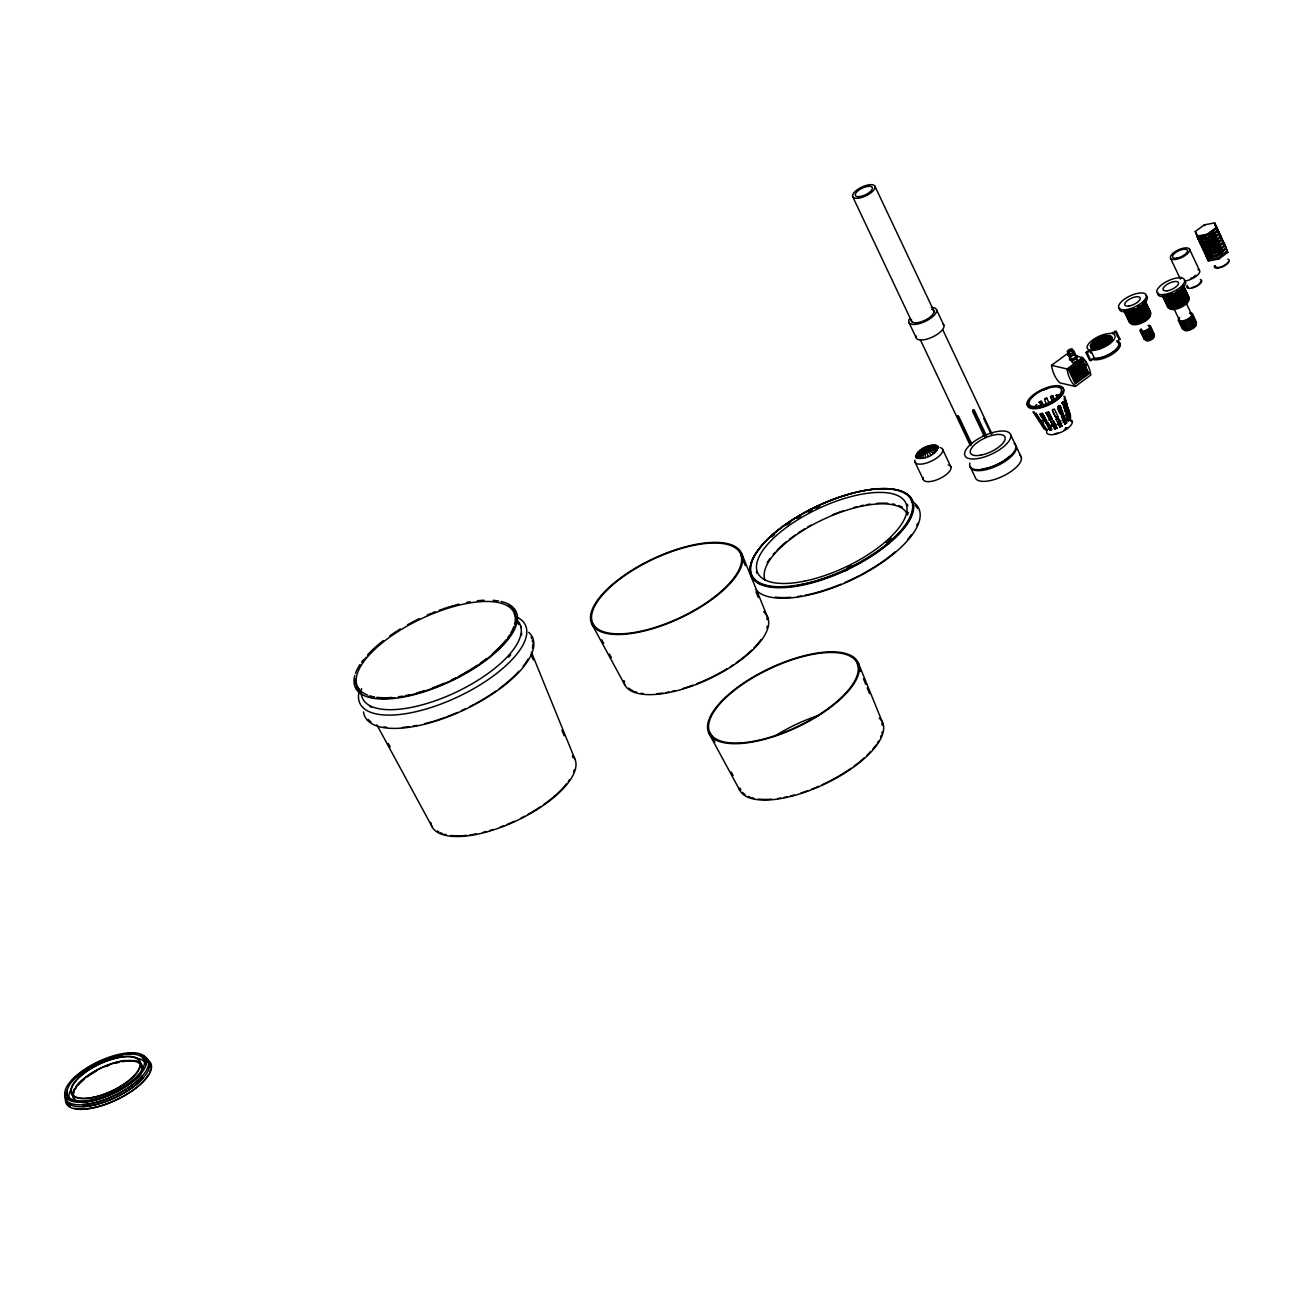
<?xml version="1.0" encoding="UTF-8"?>
<svg xmlns="http://www.w3.org/2000/svg" width="1294" height="1294" viewBox="0 0 1294 1294"><rect width="100%" height="100%" fill="white"/><g stroke="black" fill="none" stroke-linecap="round" stroke-linejoin="round"><path stroke-width="1.5" d="M915.748 456.782C917.867 448.614 929.577 443.567 937.438 445.799L938.182 446.851C936.063 455.019 924.337 460.066 916.476 457.833L915.748 456.782A33.385 30.635 -16.2 0 1 938.182 446.851M1064.978 398.617L1067.356 407.82L1064.978 398.617L1063.911 398.956M1067.081 409.13L1066.919 410.198L1068.148 408.791L1067.081 409.13L1068.601 414.015M1068.148 408.791L1070.526 418.011L1067.987 409.858M1052.087 419.434L1048.399 411.702L1052.232 418.884L1049.935 420.194L1046.102 413.012L1046.781 412.317M1052.572 401.949L1050.615 396.368L1052.734 401.383M1053.995 399.668L1052.734 395.754L1051.165 396.158M1049.935 420.194L1046.248 412.446M1054.739 429.187L1057.036 427.877L1054.739 429.187L1050.89 421.99L1051.569 421.31M1056.891 428.427L1053.203 420.679L1056.276 426.438M1110.85 338.041A11.711 4.61 -25.3 0 0 1094.223 344.139L1091.602 347.795A11.711 4.61 -25.3 0 0 1091.505 348.814M1068.812 419.677L1067.793 420.954L1069.766 419.579L1067.097 411.686L1066.143 411.783L1068.812 419.677L1069.766 419.579M1110.349 339.821A11.711 4.61 -25.3 0 0 1095.145 346.08L1093.009 348.587L1092.087 346.646M1035.782 406.17L1036.866 404.893L1035.944 404.99M1040.053 414.193L1041.896 413.983L1046.15 421.084L1044.307 421.294L1040.053 414.193L1042.446 413.352L1045.002 417.606M1042.446 413.352L1040.764 415.778L1042.802 414.387L1046.571 420.518M1058.249 394.783L1055.855 395.624L1056.389 394.977L1057.635 398.374M1044.307 421.294L1046.7 420.453M1063.652 401.916L1061.63 403.307L1063.652 401.916L1066.337 409.81L1065.253 411.088L1062.552 403.21M1045.374 423.073L1047.218 422.863L1051.472 429.964L1049.628 430.174L1045.908 422.426L1050.162 429.527L1052.022 429.333M1060.271 405.556L1062.827 414.662M1046.345 423.348L1047.283 422.232M1047.218 422.863L1047.768 422.232L1051.165 427.91M1064.331 411.201L1066.337 409.81M1067.097 411.686L1066.013 412.964L1068.698 420.857M1094.821 349.299L1096.067 348.021A11.711 4.61 -25.3 0 1 1109.573 341.842M986.643 436.224L974.382 410.295L972.667 411.557L984.928 437.501M1038.92 402.434L1041.395 401.35L1044.015 406.106M1062.956 413.304L1060.708 414.436L1062.956 413.304L1059.964 405.685L1057.716 406.817L1060.11 412.915M1051.116 424.901L1052.847 423.639L1055.855 424.335M1061.727 416.167L1063.7 415.212L1066.693 422.831L1064.444 423.963M1063.7 415.212L1061.452 416.344L1063.846 422.442M1051.585 425.872L1050.146 427.085A12.875 5.079 -25.3 0 0 1048.577 428.929M1055.014 428.201A4.675 1.844 -25.3 0 1 1055.629 425.985L1056.114 426.939A4.675 1.844 -25.3 0 0 1055.516 427.635M1056.082 426.955L1053.09 426.227M1064.719 423.785L1066.693 422.831M1063.894 430.287L1067.372 427.893M1204.164 234.796L1203.63 235.233A7.02 2.766 -25.3 0 0 1202.045 237.433M1209.68 246.475L1209.146 246.895A7.02 2.766 -25.3 0 0 1207.868 248.416M1210.133 247.445L1209.599 247.882A7.02 2.766 -25.3 0 0 1208.321 249.386M1211.524 250.357L1210.99 250.793A7.02 2.766 -25.3 0 0 1210.246 251.554M1195.284 231.497L1204.31 224.849L1214.71 222.892L1227.812 252.395L1218.77 259.043L1208.37 261L1195.284 231.497L1197.953 238.856L1201.625 236.155M1198.6 239.002L1202.757 236.365A7.02 2.766 -25.3 0 0 1209.858 234.085L1212.51 234.149L1211.605 232.208L1207.512 235.217L1197.678 237.061L1198.6 239.002L1208.434 237.158L1212.51 234.149M1210.327 235.055L1212.979 235.12L1213.901 237.061L1209.809 240.069L1199.975 241.929L1199.069 239.972L1201.511 238.177M1196.659 236.187L1207.059 234.246L1216.085 227.582L1214.71 222.892M1215.26 224.121L1216.538 228.569L1212.462 231.577L1213.384 233.518L1217.46 230.51L1216.166 226.062M1197.953 238.856L1196.659 234.408L1199.328 241.768L1202.999 239.067M1199.975 241.929L1204.132 239.277A7.02 2.766 -25.3 0 0 1211.249 237.012L1213.901 237.061M1200.444 242.9L1210.278 241.056L1214.354 238.047L1215.276 239.988L1211.184 242.997L1201.366 244.841L1200.444 242.9L1202.886 241.088M1199.069 239.972L1208.887 238.128L1212.979 235.12M1216.635 227.048L1217.929 231.48L1213.837 234.489L1214.759 236.43L1218.851 233.421L1217.557 228.989M1198.503 238.306L1200.719 244.695L1203.161 242.884M1201.366 244.841L1205.523 242.204A7.02 2.766 -25.3 0 0 1212.624 239.924L1215.276 239.988M1201.819 245.811L1211.653 243.968L1215.729 240.959L1216.651 242.9L1212.575 245.909L1202.741 247.752L1201.819 245.811L1205.49 243.11M1218.01 229.96L1219.304 234.392L1215.212 237.4L1216.134 239.358L1220.226 236.349L1218.932 231.901M1199.878 241.218L1202.094 247.607L1205.765 244.906M1202.741 247.752L1206.898 245.116A7.02 2.766 -25.3 0 0 1213.998 242.851L1216.651 242.9M1214.468 243.822L1217.12 243.87L1218.042 245.828L1213.95 248.836L1204.116 250.68L1203.194 248.723L1206.865 246.038M1209.874 244.356L1212.591 242.35M1219.385 232.871L1220.679 237.32L1216.603 240.328L1217.508 242.269L1221.601 239.261L1220.307 234.829M1207.14 247.833L1203.469 250.518L1201.269 244.145M1204.116 250.68L1208.273 248.044A7.02 2.766 -25.3 0 0 1215.389 245.763L1218.042 245.828M1216.457 246.313L1218.495 246.798L1219.417 248.739L1215.325 251.748L1205.507 253.592L1204.585 251.651L1207.027 249.855M1076.705 356.206L1082.528 357.565A32.479 26.737 -76.9 0 1 1090.81 375.082L1075.33 386.469L1059.802 382.846A32.479 26.737 -76.9 0 1 1051.521 365.345L1067 353.941L1068.068 355.074M1203.194 248.723L1213.028 246.879L1217.12 243.87M1220.776 235.799L1222.07 240.231L1217.977 243.24L1218.899 245.181L1222.976 242.172L1221.682 237.74M1207.302 251.651L1204.86 253.446L1202.175 246.086M1205.507 253.592L1209.664 250.955A7.02 2.766 -25.3 0 0 1216.764 248.674L1219.417 248.739M1217.848 249.241L1219.87 249.71L1220.792 251.651L1216.7 254.659L1206.881 256.519L1205.959 254.562L1209.631 251.861M1204.585 251.651L1214.403 249.807L1218.495 246.798M1222.151 238.711L1223.445 243.159L1219.352 246.167L1220.274 248.108L1224.367 245.1L1224.82 246.07L1220.727 249.079L1221.649 251.02L1225.741 248.011L1226.194 248.982L1222.118 251.99L1223.04 253.947L1227.116 250.939L1225.822 246.491M1207.448 255.468L1209.89 253.656M1206.881 256.519L1211.038 253.867A7.02 2.766 -25.3 0 0 1218.139 251.602L1220.792 251.651M1219.223 252.152L1221.261 252.637L1222.167 254.578L1218.091 257.587L1208.256 259.431L1207.334 257.49L1211.006 254.789M1205.959 254.562L1215.794 252.718L1219.87 249.71M1208.839 258.379L1211.281 256.584M1208.256 259.431L1212.413 256.794A7.02 2.766 -25.3 0 0 1219.514 254.514L1222.167 254.578M1207.334 257.49L1217.169 255.646L1221.261 252.637M1085.925 352.502L1087.219 352.809L1090.648 350.27L1094.336 358.05L1090.891 360.589L1089.597 360.282L1085.925 352.502L1089.354 349.962L1090.826 353.084M1117.385 341.082L1119.973 339.174L1116.285 331.393L1110.43 333.496A15.221 6.001 -25.3 0 0 1092.686 339.982A15.221 6.001 -25.3 0 0 1088.497 349.639L1089.354 349.962M1116.285 331.393L1112.856 333.933L1113.713 334.256A15.221 6.001 -25.3 0 1 1109.524 343.913A15.221 6.001 -25.3 0 1 1091.78 350.415L1090.648 350.27M1051.521 365.345L1067.049 368.968L1082.528 357.565M1082.609 360.136L1068.828 370.278L1068.375 369.308L1082.156 359.166L1082.609 360.136L1080.021 359.538M1083.531 362.077L1069.75 372.219L1069.297 371.249L1083.062 361.107L1083.531 362.077L1080.943 361.479M1071.141 371.313L1077.271 366.8M1083.984 363.048L1070.203 373.206L1070.672 374.176L1084.453 364.035L1081.396 362.449L1084.453 364.035M1085.828 366.946L1072.047 377.088L1072.516 378.058L1086.281 367.917L1083.24 366.348M1087.203 369.858L1073.422 379.999L1072.969 379.029L1086.75 368.887L1087.203 369.858L1084.615 369.259M1087.672 370.828L1073.891 380.986L1074.343 381.956L1088.125 371.815L1085.084 370.23L1088.125 371.815M1081.865 376.538L1086.459 373.141M1040.004 420.922L1042.155 420.599L1040.004 420.922L1035.41 413.821L1036.268 413.19M1064.8 409.486L1063.684 406.106L1064.541 405.475L1065.658 408.855M1043.304 422.378L1042.446 423.009C1039.147 421.553 1044.905 430.465 1047.04 430.109L1047.897 429.479M1065.835 405.782L1063.684 406.106M1045.746 429.818L1047.137 429.414M1068.601 414.226L1066.45 414.565M1064.509 422.507L1069.022 419.191L1069.491 420.162M1063.183 422.2L1067.712 418.884L1069.022 419.191M1207.48 237.643L1207.787 240.005M1212.996 249.305L1213.303 251.667M1039.147 402.24L1041.395 401.35M1057.716 406.817L1059.317 405.523L1062.309 413.142M1048.981 420.113L1051.229 419.224L1047.736 412.867M1049.628 420.259L1051.229 419.224M1052.362 425.225L1055.047 423.478M1065.188 428.185L1066.127 427.57L1066.596 428.54M1044.517 398.989C1050.987 397.436 1040.554 397.209 1047.153 404.294M1034.553 412.155L1032.984 411.913L1038.306 419.903L1038.807 418.609M1052.281 410.02L1054.351 408.969L1058.023 416.733L1055.661 417.412L1058.023 416.733M1045.309 428.395L1044.274 428.929L1038.969 420.938L1039.988 420.421M1040.538 421.181L1038.969 420.938M1066.854 407.869L1067.356 406.575L1070.461 415.681L1069.426 416.199M1059.835 427.182L1056.163 419.418L1058.249 418.366L1061.921 426.13L1059.56 426.794L1061.921 426.13M1058.524 418.755L1056.163 419.418M1044.776 427.635L1044.274 428.929M1050.469 396.918L1052.588 396.304M1048.253 412.252L1046.102 413.012M1052.232 418.884L1050.081 419.644M1053.041 421.246L1050.89 421.99M1067.518 406.753L1066.45 407.092L1064.412 400.59M1069.62 417.283L1070.688 416.943M1213.966 245.278L1217.897 244.534M1064.622 403.421L1063.005 403.987L1064.299 404.294M1066.774 419.725L1068.941 419.919L1068.472 418.949M1202.724 237.271L1203.226 237.336A7.02 2.766 -25.3 0 0 1205.393 237.093M1221.52 249.046L1221.018 248.982A7.02 2.766 -25.3 0 0 1219.999 249.03M1208.24 248.949L1208.742 249.014A7.02 2.766 -25.3 0 0 1210.909 248.772M1093.592 357.969L1095.452 358.195A15.221 6.001 -25.3 0 0 1113.196 351.693A15.221 6.001 -25.3 0 0 1117.385 342.037M1092.734 358.6L1094.74 358.842A16.385 6.454 -25.3 0 0 1113.843 351.839A16.385 6.454 -25.3 0 0 1118.356 341.438L1116.819 340.856M1211.346 233.049L1213.384 233.518M1212.721 235.961L1214.759 236.43M1214.095 238.872L1216.134 239.358M1218.899 245.181L1217.395 244.275A7.02 2.766 -25.3 0 0 1219.029 241.477M1220.274 248.108L1218.77 247.203A7.02 2.766 -25.3 0 0 1220.21 243.887M1221.649 251.02L1220.161 250.114A7.02 2.766 -25.3 0 0 1221.73 247.914M1118.679 338.866L1119.973 339.174M1083.693 367.318L1086.281 367.917M1052.637 425.257L1055.645 425.969M974.382 410.295L972.764 409.907L985.025 435.852M1218.398 240.587L1217.104 238.5M1202.077 237.125L1201.705 236.98A7.02 2.766 -25.3 0 1 1201.269 236.592M1035.41 413.821L1036.704 414.129L1041.298 421.229M1055.176 416.539L1053.057 411.993M1038.856 419.191L1043.676 426.599M1042.01 422.07L1047.04 430.109M1041.864 414.484L1045.617 420.615M1041.686 415.665L1045.406 421.812M1040.586 413.562L1044.84 420.663M1040.748 401.205L1043.368 405.96M1047.089 412.721L1050.582 419.062M1039.567 402.58L1041.314 405.766M710.115 733.083L714.903 741.931M731.191 771.984L733.116 775.51M709.063 733.601L739.861 790.408M593.073 623.87L595.952 629.191M601.726 639.851L603.651 643.393M609.425 654.052L611.35 657.611M592.021 624.371L624.856 684.979M357.791 687.179L361.592 694.199M388.281 743.435L390.19 746.962M376.861 724.834L432.164 826.866M1051.051 421.44L1054.885 428.621M1046.603 397.937L1049.24 403.227M1214.613 223.975L1215.519 225.916M1215.988 226.887L1216.91 228.828M1222.879 241.477L1223.801 243.418M1224.253 244.404L1225.175 246.345M1216.085 227.582L1216.538 228.569M1217.46 230.51L1217.929 231.48M1218.851 233.421L1219.304 234.392M1220.226 236.349L1220.679 237.32M1221.601 239.261L1222.07 240.231M1222.976 242.172L1223.445 243.159M1227.116 250.939L1227.812 252.395M1216.457 238.339L1216.894 240.231A7.02 2.766 -25.3 0 0 1215.859 240.28M1210.941 234.651L1211.863 236.592M1215.082 243.401L1216.004 245.342M1204.31 224.849L1204.779 225.819M1207.059 234.246L1207.512 235.217M1208.434 237.158L1208.887 238.128M1209.809 240.069L1210.278 241.056M1211.184 242.997L1211.653 243.968M1212.575 245.909L1213.028 246.879M1213.95 248.836L1214.403 249.807M1215.325 251.748L1215.794 252.718M1216.7 254.659L1217.169 255.646M1218.091 257.587L1218.77 259.043M1209.162 242.916L1208.855 240.555A7.02 2.766 -25.3 0 1 1212.559 238.856M1205.539 237.708L1204.083 236.204A7.02 2.766 -25.3 0 0 1202.805 237.708M1206.234 256.358L1203.566 248.998M1189.38 248.949L1199.489 270.349M1170.617 258.444L1179.885 278.064M1185.983 302.586L1191.612 314.491M1173.755 308.182L1179.384 320.103M1114.991 331.086L1117.935 337.313M1094.223 344.139L1095.145 346.08M1092.977 345.417L1093.899 347.358M1087.219 352.809L1090.891 360.589M1067.712 418.884L1068.181 419.854M1052.847 423.639L1053.3 424.61M1010.695 434.833A25.168 9.915 -25.3 0 1 978.668 458.416A25.168 9.915 -25.3 0 1 973.816 441.755A25.168 9.915 -25.3 0 1 1010.695 434.833L1015.758 445.54M1021.273 457.203L1016.211 446.511A25.168 9.915 -25.3 0 1 996.04 466.293A25.168 9.915 -25.3 0 1 970.274 466.843L975.32 477.551A25.168 9.915 -25.3 0 0 1004.079 475.594A25.168 9.915 -25.3 0 0 1019.769 455.067M936.565 309.832L943.924 325.392M875.051 186.514A12.293 4.836 -25.3 0 1 859.394 198.031A12.293 4.836 -25.3 0 1 857.032 189.894A12.293 4.836 -25.3 0 1 875.051 186.514L934.333 311.919M942.922 330.099L991.883 433.7M983.731 418.512L991.091 434.072M971.616 443.745L958.547 416.086L957.253 415.778L971.147 445.168M852.6 196.445L911.882 321.866M920.471 340.031L970.306 445.443A12.293 4.836 -25.3 0 1 971.131 442.435M908.792 322.141L916.136 337.702M942.695 449.552L950.961 467.069M914.907 461.861L923.188 479.362M1058.249 418.366L1061.646 425.742M1052.54 410.408L1055.936 417.784M1052.734 395.754L1054.141 399.102M1057.683 408.451L1059.786 413.482M858.472 663.369A82.573 32.528 -25.3 0 1 756.003 741.333A82.573 32.528 -25.3 0 1 735.833 688.586A82.573 32.528 -25.3 0 1 858.472 663.369L882.815 723.217M857.404 663.871A81.393 32.059 -25.3 0 1 756.392 740.718A81.393 32.059 -25.3 0 1 736.512 688.715A81.393 32.059 -25.3 0 1 857.404 663.871L860.429 671.311M863.454 678.752L865.735 684.348M867.255 688.068L869.519 693.649M741.85 553.945A82.8 32.625 -25.3 0 1 639.09 632.135A82.8 32.625 -25.3 0 1 618.856 579.227A82.8 32.625 -25.3 0 1 741.85 553.945L767.827 617.788M740.783 554.447A81.635 32.156 -25.3 0 1 639.479 631.504A81.635 32.156 -25.3 0 1 619.535 579.356A81.635 32.156 -25.3 0 1 740.783 554.447L745.344 565.656M756.003 591.843L758.284 597.456M531.397 652.192L575.134 759.675M514.414 613.566L518.926 624.678M530.993 654.311L533.241 659.859M561.887 730.237L564.152 735.801M1063.053 415.05L1066.046 422.669M1058.363 406.979L1061.355 414.598M1062.099 416.506L1065.091 424.125M1062.73 402.013L1065.431 409.907M1065.625 414.646L1067.243 419.385M1064.25 401.641L1065.771 406.542M1067.938 413.465L1069.459 418.35M1067.89 407.335L1070.461 415.681M1224.447 243.579L1226.194 248.982M1223.073 240.652L1224.82 246.07M1207.011 256.293L1208.37 261M1206.315 254.837L1207.609 259.285L1204.94 251.926M1200.8 243.159L1202.094 247.607M1199.425 240.247L1200.719 244.695M1198.05 237.336L1199.328 241.768M142.097 1055.839A45.064 17.76 -25.3 0 1 148.082 1062.503M142.389 1075.589A45.064 17.76 -25.3 0 1 82.234 1104.575M66.56 1099.851A45.064 17.76 -25.3 0 1 65.751 1098.315M65.315 1096.6A45.064 17.76 -25.3 0 1 65.298 1094.708M143.31 1077.53A45.064 17.76 -25.3 0 1 83.156 1106.516M66.657 1100.256A45.064 17.76 -25.3 0 1 66.237 1098.541M146.545 1059.851A45.064 17.76 -25.3 0 1 147.742 1061.193M68.873 1097.312A42.136 16.596 -25.3 0 1 70.992 1089.532M136.096 1058.152A42.136 16.596 -25.3 0 1 145.85 1063.83M133.331 1060.417A38.044 14.978 -25.3 0 1 142.194 1070.284M79.597 1101.97A38.044 14.978 -25.3 0 1 72.61 1094.174M72.917 1092.459A38.044 14.978 -25.3 0 1 74.551 1088.739M75.845 1086.75A38.044 14.978 -25.3 0 1 125.34 1060.482M74.211 1098.25A37.461 14.752 -25.3 0 1 103.957 1066.806A37.461 14.752 -25.3 0 1 141.984 1068.779M140.884 1074.101A44.109 17.372 -25.3 0 1 82.007 1102.472M71.008 1081.849A44.109 17.372 -25.3 0 1 84.854 1069.976M86.002 1069.216A44.109 17.372 -25.3 0 1 88.364 1067.728M92.036 1065.593A44.109 17.372 -25.3 0 1 95.837 1063.571M99.735 1061.695A44.109 17.372 -25.3 0 1 103.682 1059.98M109.003 1057.958A44.109 17.372 -25.3 0 1 111.64 1057.069M112.95 1056.664A44.109 17.372 -25.3 0 1 115.538 1055.904M126.569 1053.737A44.109 17.372 -25.3 0 1 135.838 1053.656M140.609 1054.772A44.109 17.372 -25.3 0 1 146.044 1059.608M140.189 1054.723A45.646 17.987 -25.3 0 1 117.123 1094.32A45.646 17.987 -25.3 0 1 65.072 1092.734M150.864 1065.852A46.163 18.181 -25.3 0 1 150.897 1067.793M150.525 1069.863A46.163 18.181 -25.3 0 1 149.732 1072.079M148.551 1074.392A46.163 18.181 -25.3 0 1 114.988 1100.353A46.163 18.181 -25.3 0 1 74.551 1108.311M70.232 1106.661A46.163 18.181 -25.3 0 1 66.059 1098.849M149.586 1062.52A46.163 18.181 -25.3 0 1 150.427 1064.105M144.782 1060.174A42.718 16.838 -25.3 0 1 145.203 1063.603M141.58 1071.933A42.718 16.838 -25.3 0 1 139.784 1074.214M137.665 1076.527A42.718 16.838 -25.3 0 1 132.538 1081.186M126.375 1085.731A42.718 16.838 -25.3 0 1 122.995 1087.882M115.748 1091.91A42.718 16.838 -25.3 0 1 108.146 1095.403M106.868 1095.921A42.718 16.838 -25.3 0 1 104.296 1096.908M85.986 1101.437A42.718 16.838 -25.3 0 1 77.025 1101.517M72.383 1100.434A42.718 16.838 -25.3 0 1 67.045 1090.421M76.669 1077.077A42.718 16.838 -25.3 0 1 122.509 1054.982M142.858 1057.441A42.718 16.838 -25.3 0 1 144.006 1058.718M73.402 1096.034A37.461 14.752 -25.3 0 1 74.324 1090.988M75.278 1089.111A37.461 14.752 -25.3 0 1 76.556 1087.154M78.125 1085.148A37.461 14.752 -25.3 0 1 84.482 1079.034M87.086 1077.029A37.461 14.752 -25.3 0 1 95.966 1071.351M105.865 1066.579A37.461 14.752 -25.3 0 1 109.246 1065.269M115.942 1063.134A37.461 14.752 -25.3 0 1 119.177 1062.325M122.315 1061.711A37.461 14.752 -25.3 0 1 135.32 1061.598M137.213 1062.164A37.461 14.752 -25.3 0 1 138.83 1062.924M147.273 1059.657A46.827 18.439 -25.3 0 1 117.172 1099.609A46.827 18.439 -25.3 0 1 65.46 1099.075M145.397 1058.298A45.646 17.987 -25.3 0 1 118.029 1096.277A45.646 17.987 -25.3 0 1 65.654 1098.638M879.257 718.17A79.015 31.121 -25.3 0 1 827.416 782.757A79.015 31.121 -25.3 0 1 738.761 787.561M881.748 723.702A77.834 30.668 -25.3 0 1 882.201 725.158M882.298 731.66A77.834 30.668 -25.3 0 1 881.893 733.439M881.311 735.267A77.834 30.668 -25.3 0 1 880.567 737.159M878.577 741.074A77.834 30.668 -25.3 0 1 877.332 743.079M875.925 745.118A77.834 30.668 -25.3 0 1 872.657 749.275M870.797 751.377A77.834 30.668 -25.3 0 1 866.656 755.631M864.376 757.75A77.834 30.668 -25.3 0 1 854.04 766.161M851.193 768.215A77.834 30.668 -25.3 0 1 821.997 784.827M818.52 786.38A77.834 30.668 -25.3 0 1 811.5 789.275M807.99 790.602A77.834 30.668 -25.3 0 1 800.986 793.012M794.095 795.05A77.834 30.668 -25.3 0 1 790.699 795.939M787.367 796.716A77.834 30.668 -25.3 0 1 784.067 797.411M780.848 798.01A77.834 30.668 -25.3 0 1 777.694 798.495M771.645 799.158A77.834 30.668 -25.3 0 1 758.3 799.029M753.82 798.236A77.834 30.668 -25.3 0 1 751.765 797.702M749.873 797.055A77.834 30.668 -25.3 0 1 748.126 796.311M745.069 794.548A77.834 30.668 -25.3 0 1 742.659 792.397M740.912 789.906A77.834 30.668 -25.3 0 1 740.281 788.531M774.912 736.076A78.077 30.765 -25.3 0 1 819.231 715.226M367.755 695.121A86.552 34.097 -25.3 0 1 419.693 619.486A86.552 34.097 -25.3 0 1 514.559 624.371M513.928 626.425A86.552 34.097 -25.3 0 1 510.871 632.863M509.496 635.095A86.552 34.097 -25.3 0 1 507.927 637.376M506.197 639.673A86.552 34.097 -25.3 0 1 492.416 653.777M486.657 658.452A86.552 34.097 -25.3 0 1 480.414 663.062M477.13 665.31A86.552 34.097 -25.3 0 1 474.882 666.782M473.75 667.526A86.552 34.097 -25.3 0 1 470.272 669.694M469.091 670.405A86.552 34.097 -25.3 0 1 464.287 673.203M463.074 673.883A86.552 34.097 -25.3 0 1 459.37 675.905M455.617 677.846A86.552 34.097 -25.3 0 1 451.8 679.722M444.085 683.264A86.552 34.097 -25.3 0 1 436.288 686.467M434.978 686.968A86.552 34.097 -25.3 0 1 432.374 687.955M424.594 690.624A86.552 34.097 -25.3 0 1 416.927 692.888M409.438 694.749A86.552 34.097 -25.3 0 1 405.782 695.525M402.208 696.172A86.552 34.097 -25.3 0 1 398.698 696.722M391.969 697.466A86.552 34.097 -25.3 0 1 377.136 697.32M374.564 696.932A86.552 34.097 -25.3 0 1 369.858 695.832M501.085 601.5A88.898 35.019 -25.3 0 1 456.151 678.606A88.898 35.019 -25.3 0 1 354.799 675.517M355.462 673.414A88.898 35.019 -25.3 0 1 360.007 664.501M361.608 662.172A88.898 35.019 -25.3 0 1 363.388 659.811M367.464 655.007A88.898 35.019 -25.3 0 1 383.461 640.514M389.866 635.791A88.898 35.019 -25.3 0 1 396.724 631.197M397.905 630.453A88.898 35.019 -25.3 0 1 400.299 628.965M407.691 624.662A88.898 35.019 -25.3 0 1 419.256 618.661M427.182 615.038A88.898 35.019 -25.3 0 1 431.193 613.34M432.519 612.79A88.898 35.019 -25.3 0 1 435.205 611.738M439.216 610.218A88.898 35.019 -25.3 0 1 441.885 609.264M443.211 608.795A88.898 35.019 -25.3 0 1 445.88 607.905M447.206 607.484A88.898 35.019 -25.3 0 1 449.843 606.66M451.153 606.255A88.898 35.019 -25.3 0 1 453.773 605.495M455.084 605.139A88.898 35.019 -25.3 0 1 458.949 604.136M466.519 602.438A88.898 35.019 -25.3 0 1 470.207 601.775M477.308 600.772A88.898 35.019 -25.3 0 1 484.005 600.238M493.16 600.335A88.898 35.019 -25.3 0 1 498.594 600.998M515.465 613.065A87.733 34.566 -25.3 0 1 515.982 614.699M516.096 622.026A87.733 34.566 -25.3 0 1 515.627 624.032M514.98 626.102A87.733 34.566 -25.3 0 1 514.139 628.237M513.103 630.421A87.733 34.566 -25.3 0 1 398.196 697.353M394.735 697.789A87.733 34.566 -25.3 0 1 376.344 697.951M373.74 697.579A87.733 34.566 -25.3 0 1 368.968 696.463M361.43 692.905A87.733 34.566 -25.3 0 1 357.629 689.136M356.723 687.68A87.733 34.566 -25.3 0 1 356.028 686.143M355.51 684.51A87.733 34.566 -25.3 0 1 355.138 679.124M364.342 659.665A87.733 34.566 -25.3 0 1 366.267 657.32M480.123 601.095A87.733 34.566 -25.3 0 1 483.374 600.885M508.445 605.252A87.733 34.566 -25.3 0 1 511.518 607.452M512.796 608.714A87.733 34.566 -25.3 0 1 514.769 611.528M518.765 622.074A87.021 34.275 -25.3 0 1 453.547 693.374A87.021 34.275 -25.3 0 1 361.366 694.199M361.317 690.559A87.021 34.275 -25.3 0 1 361.576 688.634M516.435 619.47A87.021 34.275 -25.3 0 1 517.681 620.716M516.597 616.931A91.518 36.054 -25.3 0 1 459.629 696.043A91.518 36.054 -25.3 0 1 358.826 692.969M528.68 632.313A92.699 36.507 -25.3 0 1 465.824 709.096A92.699 36.507 -25.3 0 1 363.517 711.894M532.319 640.433A91.518 36.054 -25.3 0 1 532.659 642.212M532.788 644.088A91.518 36.054 -25.3 0 1 532.432 648.068M528.049 659.131A91.518 36.054 -25.3 0 1 523.116 666.329M518.91 671.262A91.518 36.054 -25.3 0 1 499.209 688.651M495.861 691.061A91.518 36.054 -25.3 0 1 490.005 695.007M488.792 695.784A91.518 36.054 -25.3 0 1 486.35 697.32M485.121 698.081A91.518 36.054 -25.3 0 1 481.352 700.329M480.074 701.057A91.518 36.054 -25.3 0 1 474.914 703.936M473.604 704.632A91.518 36.054 -25.3 0 1 469.625 706.702M465.597 708.691A91.518 36.054 -25.3 0 1 461.537 710.6M457.429 712.428A91.518 36.054 -25.3 0 1 446.43 716.876M445.055 717.377A91.518 36.054 -25.3 0 1 442.305 718.364M440.93 718.849A91.518 36.054 -25.3 0 1 438.197 719.771M436.838 720.208A91.518 36.054 -25.3 0 1 434.121 721.049M432.762 721.47A91.518 36.054 -25.3 0 1 424.739 723.653M416.943 725.384A91.518 36.054 -25.3 0 1 413.158 726.08M409.454 726.662A91.518 36.054 -25.3 0 1 402.337 727.454M386.647 727.277A91.518 36.054 -25.3 0 1 383.93 726.888M371.087 722.02A91.518 36.054 -25.3 0 1 368.256 719.496M531.058 637.117A91.518 36.054 -25.3 0 1 531.785 638.718M520.835 626.247A86.941 34.259 -25.3 0 1 521.336 627.865M521.708 633.203A86.941 34.259 -25.3 0 1 521.45 635.128M510.677 654.813A86.941 34.259 -25.3 0 1 508.607 657.174M371.572 707.365A86.941 34.259 -25.3 0 1 369.777 706.427M572.724 755.745A79.015 31.121 -25.3 0 1 516.241 820.897A79.015 31.121 -25.3 0 1 430.789 822.466M574.212 769.881A77.834 30.668 -25.3 0 1 573.63 771.725M569.651 779.522A77.834 30.668 -25.3 0 1 568.244 781.576M566.691 783.646A77.834 30.668 -25.3 0 1 543.496 804.674M540.536 806.696A77.834 30.668 -25.3 0 1 527.903 814.411M524.571 816.223A77.834 30.668 -25.3 0 1 521.191 817.97M514.316 821.286A77.834 30.668 -25.3 0 1 507.329 824.327M503.819 825.734A77.834 30.668 -25.3 0 1 500.293 827.06M493.305 829.454A77.834 30.668 -25.3 0 1 489.844 830.522M486.398 831.508A77.834 30.668 -25.3 0 1 483.018 832.382M476.386 833.87A77.834 30.668 -25.3 0 1 470.013 834.937M466.94 835.326A77.834 30.668 -25.3 0 1 450.619 835.471M446.123 834.695A77.834 30.668 -25.3 0 1 444.085 834.145M442.176 833.514A77.834 30.668 -25.3 0 1 440.429 832.77M438.828 831.929A77.834 30.668 -25.3 0 1 437.388 830.991M572.433 756.165A78.077 30.765 -25.3 0 1 572.902 757.621M1057.813 432.989A12.875 5.079 -25.3 0 1 1054.836 433.749M1058.039 421.957A12.875 5.079 -25.3 0 1 1061.129 420.776M1070.461 420.582A12.875 5.079 -25.3 0 1 1071.222 421.682M1057.408 424.675A4.675 1.844 -25.3 0 1 1061.662 423.316M1058.945 425.095A4.675 1.844 -25.3 0 1 1060.077 424.658M1060.304 386.938A19.895 7.845 -25.3 0 1 1047.897 405.313A19.895 7.845 -25.3 0 1 1028.843 400.865M1031.269 398.018A19.895 7.845 -25.3 0 1 1033.453 396.077M1043.465 390.092A19.895 7.845 -25.3 0 1 1048.237 388.281M1071.448 420.016A14.04 5.532 -25.3 0 1 1061.031 432.261A14.04 5.532 -25.3 0 1 1046.684 430.983M1062.73 392.244A18.731 7.376 -25.3 0 1 1038.936 407.691M1029.7 406.866A18.731 7.376 -25.3 0 1 1028.584 405.281M1009.352 456.329A22.241 8.767 -25.3 0 1 982.081 468.962M1014.253 443.389A25.168 9.915 -25.3 0 1 995.587 465.322A25.168 9.915 -25.3 0 1 969.869 463.042M916.556 453.773A33.385 25.556 34 0 1 937.357 449.859M918.061 452.01A33.385 20.3 45.5 0 1 935.853 451.622M922.735 448.565A33.385 6.066 60.2 0 1 931.179 455.067M920.163 450.231A33.385 13.652 53.6 0 1 933.75 453.401M916.476 457.833A33.385 30.085 -52.4 0 1 937.438 445.799M928.332 456.523A33.385 1.925 66.1 0 1 925.598 447.126M917.931 458.464A33.385 27.481 -76.9 0 1 935.999 445.168M915.764 455.391A33.385 29.083 15.2 0 1 938.15 448.242M920.002 458.658A33.385 23.017 88.8 0 1 933.928 444.974M922.541 458.367A33.385 16.984 79.4 0 1 931.389 445.265M925.372 457.639A33.385 9.786 72.3 0 1 928.542 445.993M939.978 447.465A15.221 6.001 -25.3 0 1 932.295 460.68A15.221 6.001 -25.3 0 1 914.939 460.146M948.259 464.983A15.221 6.001 -25.3 0 1 940.56 478.182A15.221 6.001 -25.3 0 1 923.22 477.648M982.728 436.046A9.365 3.688 -25.3 0 1 984.896 435.496M931.308 307.519A15.221 6.001 -25.3 0 1 934.414 315.008A15.221 6.001 -25.3 0 1 916.103 324.276A15.221 6.001 -25.3 0 1 909.795 318.405M943.019 324.098A15.221 6.001 -25.3 0 1 931.729 337.362A15.221 6.001 -25.3 0 1 916.184 335.987M931.712 309.331A12.293 4.836 -25.3 0 1 925.501 319.99A12.293 4.836 -25.3 0 1 911.494 319.569M1072.128 350.609A3.51 1.391 -25.3 0 1 1073.713 352.081A3.51 1.391 -25.3 0 1 1069.103 354.41A3.51 1.391 -25.3 0 0 1070.025 356.368A3.51 1.391 -25.3 0 0 1074.635 354.022A3.51 1.391 -25.3 0 0 1073.049 352.55M1069.103 354.41A3.51 1.391 -25.3 0 1 1068.326 352.534M1073.454 352.793A2.928 1.148 -25.3 0 1 1073.907 354.378A2.928 1.148 -25.3 0 1 1070.122 356.044A2.928 1.148 -25.3 0 1 1069.669 354.475M1074.829 355.721A2.928 1.148 -25.3 0 1 1075.427 357.16A2.928 1.148 -25.3 0 1 1071.901 358.939A2.928 1.148 -25.3 0 1 1070.688 357.807M1071.917 350.917A2.928 1.148 -25.3 0 1 1072.758 352.647A2.928 1.148 -25.3 0 1 1068.375 353.909M1074.635 355.154A4.092 1.617 -25.3 0 1 1076.333 357.079A4.092 1.617 -25.3 0 1 1070.591 359.619A4.092 1.617 -25.3 0 1 1070.898 356.804M1075.945 356.028A4.092 1.617 -25.3 0 1 1076.592 358.244A4.092 1.617 -25.3 0 1 1071.303 360.589A4.092 1.617 -25.3 0 1 1070.656 358.373M1077.126 361.188A2.928 1.148 -25.3 0 1 1074.279 362.724A2.928 1.148 -25.3 0 1 1072.338 362.417M1076.058 356.837A2.928 1.148 -25.3 0 1 1075.314 358.632A2.928 1.148 -25.3 0 1 1071.966 359.942M1075.33 386.469A32.479 26.737 -76.9 0 1 1067.049 368.968M1078.42 361.592A2.944 1.165 -25.3 0 1 1076.64 363.533A2.944 1.165 -25.3 0 1 1073.535 364.31M1078.727 363.113A2.944 1.165 -25.3 0 1 1078.5 363.42A2.588 1.019 -25.3 0 1 1078.048 364.989A2.588 1.019 -25.3 0 1 1074.732 366.056M1078.193 363.743A2.944 1.165 -25.3 0 1 1075.783 365.086M1076.171 359.15A2.944 1.165 -25.3 0 1 1077.287 360.298A2.944 1.165 -25.3 0 1 1074.052 362.255A2.944 1.165 -25.3 0 1 1072.095 361.624M1078.792 363.064A2.944 1.165 -25.3 0 1 1078.452 364.876A2.944 1.165 -25.3 0 1 1074.813 366.299M1077.271 361.802A2.944 1.165 -25.3 0 1 1074.861 363.129M1075.929 357.144A2.588 1.019 -25.3 0 1 1075.977 357.565M1075.864 357.807A2.588 1.019 -25.3 0 1 1072.047 359.748M1083.385 359.522A6.001 4.933 -76.9 0 1 1086.329 365.749M1093.058 348.733A10.53 4.157 -25.3 0 1 1096.487 341.681A10.53 4.157 -25.3 0 1 1109.136 337.637A10.53 4.157 -25.3 0 1 1109.023 343.622M1100.434 348.393A10.53 4.157 -25.3 0 1 1098.59 348.895M1092.734 348.765A11.711 4.61 -25.3 0 1 1096.05 340.112A11.711 4.61 -25.3 0 1 1111.32 336.715A11.711 4.61 -25.3 0 1 1104.025 346.258M1101.938 347.213A11.711 4.61 -25.3 0 1 1095.856 348.862M1093.123 348.426A10.53 4.157 -25.3 0 1 1102.181 341.05A10.53 4.157 -25.3 0 1 1112.096 340.613M1095.29 348.232A10.53 4.157 -25.3 0 1 1111.368 341.6M1100.353 347.504A11.711 4.61 -25.3 0 1 1104.413 345.449M1097.328 349.024A10.53 4.157 -25.3 0 1 1107.761 343.751M1117.288 341.842A16.385 6.454 -25.3 0 1 1113.083 353.683A16.385 6.454 -25.3 0 1 1091.667 358.988M1194.265 326.557A5.273 2.07 -25.3 0 1 1191.305 328.741M1190.367 329.177A5.273 2.07 -25.3 0 1 1186.873 329.954M1185.741 329.695A5.273 2.07 -25.3 0 1 1185.401 329.404M1184.059 303.459A6.729 2.653 -25.3 0 1 1182.279 304.899M1191.321 314.07A6.729 2.653 -25.3 0 1 1188.717 318.518A6.729 2.653 -25.3 0 1 1180.937 321.009L1180.209 320.831A6.729 2.653 -25.3 0 1 1179.481 318.939M1190.059 313.585A6.729 2.653 -25.3 0 1 1190.787 313.763M1182.667 303.799A5.273 2.07 -25.3 0 1 1181.972 304.365M1183.298 288.109A11.711 4.61 -25.3 0 1 1177.378 298.267A11.711 4.61 -25.3 0 1 1164.034 297.846M1184.22 290.05A11.711 4.61 -25.3 0 1 1177.265 300.709A11.711 4.61 -25.3 0 1 1165.457 298.655M1184.77 291.15A10.53 4.157 -25.3 0 1 1177.799 299.335A10.53 4.157 -25.3 0 1 1166.007 300.645M1185.433 293.803A10.53 4.157 -25.3 0 1 1177.33 300.758A10.53 4.157 -25.3 0 1 1167.123 302.198M1166.46 301.615A10.53 4.157 -25.3 0 1 1166.169 300.855M1183.298 303.799A8.492 3.348 -25.3 0 1 1181.988 304.672M1179.044 306.177A8.492 3.348 -25.3 0 1 1177.508 306.727M1193.618 318.777A7.91 3.122 -25.3 0 1 1193.181 323.726A7.91 3.122 -25.3 0 1 1182.91 327.495L1182.053 327.301A7.91 3.122 -25.3 0 1 1181.665 324.26M1194.993 321.85A6.729 2.653 -25.3 0 1 1192.405 326.298A6.729 2.653 -25.3 0 1 1184.625 328.789L1183.897 328.627A6.729 2.653 -25.3 0 1 1183.169 326.719M1184.075 292.897A10.53 4.157 -25.3 0 1 1174.515 299.593A10.53 4.157 -25.3 0 1 1165.538 299.674M1185.902 294.773A10.53 4.157 -25.3 0 1 1178.721 301.276A10.53 4.157 -25.3 0 1 1168.563 303.54M1167.576 303.168A10.53 4.157 -25.3 0 1 1166.638 301.825M1184.673 291.021A11.711 4.61 -25.3 0 1 1178.769 301.178A11.711 4.61 -25.3 0 1 1165.425 300.774M1196.222 324.228A6.729 2.653 -25.3 0 1 1192.777 328.595A6.729 2.653 -25.3 0 1 1185.547 330.73L1184.819 330.568A6.729 2.653 -25.3 0 1 1183.913 329.291M1183.023 285.602A11.711 4.61 -25.3 0 1 1176.003 295.339A11.711 4.61 -25.3 0 1 1162.562 295.954M1182.684 289.969A10.53 4.157 -25.3 0 1 1173.14 296.682A10.53 4.157 -25.3 0 1 1164.163 296.763M1184.851 289.5A11.711 4.61 -25.3 0 1 1176.812 299.739A11.711 4.61 -25.3 0 1 1164.503 298.833M1166.622 296.892A10.53 4.157 -25.3 0 0 1177.281 293.479A10.53 4.157 -25.3 0 0 1182.765 287.058A11.711 4.61 -25.3 0 1 1175.89 297.782A11.711 4.61 -25.3 0 1 1164.082 295.728M1165.344 296.747A10.53 4.157 -25.3 0 1 1164.357 296.358M1183.282 285.278A11.711 4.61 -25.3 0 1 1175.55 294.369A11.711 4.61 -25.3 0 1 1162.433 295.825M1181.778 288.028A10.53 4.157 -25.3 0 1 1174.111 293.948A10.53 4.157 -25.3 0 1 1164.891 295.76M1183.056 286.168A11.711 4.61 -25.3 0 1 1174.046 293.9A11.711 4.61 -25.3 0 1 1162.691 295.501M1177.993 290.454A10.53 4.157 -25.3 0 1 1176.375 291.538M1172.704 293.382A10.53 4.157 -25.3 0 1 1170.811 294.078M1168.967 294.595A10.53 4.157 -25.3 0 1 1167.237 294.886M1183.476 286.572A11.711 4.61 -25.3 0 1 1175.421 296.811A11.711 4.61 -25.3 0 1 1163.112 295.905M1183.395 288.238A10.53 4.157 -25.3 0 1 1177.33 295.938A10.53 4.157 -25.3 0 1 1165.279 298.316M1184.059 290.891A10.53 4.157 -25.3 0 1 1176.877 297.394A10.53 4.157 -25.3 0 1 1166.719 299.658M1165.085 298.704A10.53 4.157 -25.3 0 1 1164.794 297.943M1183.201 288.627A10.53 4.157 -25.3 0 1 1183.848 289.209M1186.242 292.412A11.711 4.61 -25.3 0 1 1177.136 303.103A11.711 4.61 -25.3 0 1 1166.379 300.596M1186.145 294.078A10.53 4.157 -25.3 0 1 1181.794 300.726A10.53 4.157 -25.3 0 1 1170.31 304.672M1169.016 304.527A10.53 4.157 -25.3 0 1 1167.382 303.572M1185.595 292.978A11.711 4.61 -25.3 0 1 1179.675 303.12A11.711 4.61 -25.3 0 1 1166.331 302.715M1186.824 296.714A10.53 4.157 -25.3 0 1 1176.812 304.462A10.53 4.157 -25.3 0 1 1167.56 303.783M1186.064 293.948A11.711 4.61 -25.3 0 1 1180.144 304.09A11.711 4.61 -25.3 0 1 1166.8 303.686M1187.358 296.779A10.53 4.157 -25.3 0 1 1187.277 297.701M1186.824 298.72A10.53 4.157 -25.3 0 1 1178.219 305.06A10.53 4.157 -25.3 0 1 1168.951 306.096M1187.617 295.339A11.711 4.61 -25.3 0 1 1178.511 306.031A11.711 4.61 -25.3 0 1 1167.754 303.508M1187.811 297.749A10.53 4.157 -25.3 0 1 1181.471 304.688A10.53 4.157 -25.3 0 1 1170.407 307.438M1169.42 307.066A10.53 4.157 -25.3 0 1 1168.466 305.724M1186.97 295.889A11.711 4.61 -25.3 0 1 1181.066 306.047A11.711 4.61 -25.3 0 1 1167.722 305.627M1188.199 299.642A10.53 4.157 -25.3 0 1 1173.674 308.49M1170.86 308.409A10.53 4.157 -25.3 0 1 1169.016 305.772M1184.317 280.426A15.221 6.001 -25.3 0 1 1173.852 293.738A15.221 6.001 -25.3 0 1 1157.855 292.557M1192.696 316.836A7.91 3.122 -25.3 0 1 1192.259 321.785A7.91 3.122 -25.3 0 1 1181.988 325.554L1181.131 325.344A7.91 3.122 -25.3 0 1 1180.274 323.112M1193.553 319.602A6.729 2.653 -25.3 0 1 1191.984 324.001A6.729 2.653 -25.3 0 1 1183.703 326.848L1182.975 326.67A6.729 2.653 -25.3 0 1 1182.069 325.392M1192.631 317.645A6.729 2.653 -25.3 0 1 1191.062 322.06A6.729 2.653 -25.3 0 1 1182.781 324.907L1182.053 324.729A6.729 2.653 -25.3 0 1 1181.325 322.837M1192.534 316.448A6.729 2.653 -25.3 0 1 1189.105 320.815A6.729 2.653 -25.3 0 1 1181.859 322.95L1181.131 322.788A6.729 2.653 -25.3 0 1 1180.241 321.51M1192.631 315.089A7.91 3.122 -25.3 0 1 1190.787 320.265A7.91 3.122 -25.3 0 1 1181.066 323.597L1180.209 323.403A7.91 3.122 -25.3 0 1 1179.352 321.171M1195.397 320.928A7.91 3.122 -25.3 0 1 1193.553 326.104A7.91 3.122 -25.3 0 1 1183.832 329.436L1182.975 329.242A7.91 3.122 -25.3 0 1 1182.118 327.01M1189.801 312.905A7.91 3.122 -25.3 0 1 1190.917 317.467A7.91 3.122 -25.3 0 1 1180.144 321.656L1179.287 321.462A7.91 3.122 -25.3 0 1 1179.627 317.564M1188.442 298.93A10.53 4.157 -25.3 0 1 1180.549 307.568A10.53 4.157 -25.3 0 1 1169.388 307.665M1145.918 305.271A11.711 4.61 -25.3 0 1 1139.998 315.429A11.711 4.61 -25.3 0 1 1126.653 315.024M1144.527 302.359A11.711 4.61 -25.3 0 1 1138.623 312.517A11.711 4.61 -25.3 0 1 1125.279 312.097M1144.074 301.389A11.711 4.61 -25.3 0 1 1138.154 311.547A10.53 4.157 -25.3 0 1 1127.964 313.908M1124.809 311.126A11.711 4.61 -25.3 0 0 1138.154 311.547A10.53 4.157 -25.3 0 0 1145.287 305.141M1146.824 307.228A11.711 4.61 -25.3 0 1 1140.92 317.37A11.711 4.61 -25.3 0 1 1127.575 316.965M1128.028 317.936A11.711 4.61 -25.3 0 0 1141.373 318.34A11.711 4.61 -25.3 0 0 1147.293 308.198A10.53 4.157 -25.3 0 1 1140.871 315.057A10.53 4.157 -25.3 0 1 1129.791 317.79M1145.449 304.3A11.711 4.61 -25.3 0 1 1139.529 314.458A11.711 4.61 -25.3 0 1 1126.184 314.054M1146.096 303.75A11.711 4.61 -25.3 0 1 1136.989 314.442A11.711 4.61 -25.3 0 1 1126.233 311.935M1126.314 312.954A10.53 4.157 -25.3 0 1 1126.023 312.194M1144.43 302.877A10.53 4.157 -25.3 0 1 1145.077 303.459M1147.471 306.662A11.711 4.61 -25.3 0 1 1138.364 317.353A11.711 4.61 -25.3 0 1 1127.608 314.846M1144.705 300.823A11.711 4.61 -25.3 0 1 1137.701 310.56A11.711 4.61 -25.3 0 1 1124.26 311.175M1144.624 302.489A10.53 4.157 -25.3 0 1 1138.558 310.188A10.53 4.157 -25.3 0 1 1126.508 312.566M1148.215 310.139A11.711 4.61 -25.3 0 1 1142.295 320.297A11.711 4.61 -25.3 0 1 1128.95 319.893M1144.98 300.499A11.711 4.61 -25.3 0 1 1137.232 309.589A11.711 4.61 -25.3 0 1 1124.13 311.045M1145.999 305.4A10.53 4.157 -25.3 0 1 1139.043 313.585A10.53 4.157 -25.3 0 1 1127.236 314.895M1149.768 311.53A11.711 4.61 -25.3 0 1 1140.661 322.222A11.711 4.61 -25.3 0 1 1129.905 319.715M1149.056 312A10.53 4.157 -25.3 0 1 1142.699 318.939A10.53 4.157 -25.3 0 1 1131.635 321.688M1130.002 320.734A10.53 4.157 -25.3 0 1 1129.711 319.974M1148.101 310.657A10.53 4.157 -25.3 0 1 1148.765 311.239M1148.846 309.589A11.711 4.61 -25.3 0 1 1139.755 320.281A11.711 4.61 -25.3 0 1 1128.983 317.758M1147.665 309.088A10.53 4.157 -25.3 0 1 1142.198 315.51A10.53 4.157 -25.3 0 1 1131.538 318.922M1130.26 318.777A10.53 4.157 -25.3 0 1 1128.611 317.823M1128.805 317.418A10.53 4.157 -25.3 0 1 1127.867 316.076M1146.678 308.053A10.53 4.157 -25.3 0 1 1138.558 315.008A10.53 4.157 -25.3 0 1 1128.352 316.448M1127.705 315.865A10.53 4.157 -25.3 0 1 1127.414 315.105M1144.834 300.37A11.711 4.61 -25.3 0 1 1144.753 301.389M1144.252 302.537A11.711 4.61 -25.3 0 1 1135.744 309.12A11.711 4.61 -25.3 0 1 1125.489 311.142M1149.687 313.18A10.53 4.157 -25.3 0 1 1142.715 321.365A10.53 4.157 -25.3 0 1 1130.924 322.675M1148.296 310.269A10.53 4.157 -25.3 0 1 1148.506 311.951M1148.069 312.97A10.53 4.157 -25.3 0 1 1139.464 319.311A10.53 4.157 -25.3 0 1 1130.196 320.346M1143.912 302.214A10.53 4.157 -25.3 0 1 1129.403 311.078M1148.975 314.927A10.53 4.157 -25.3 0 1 1134.919 322.74M1132.088 322.659A10.53 4.157 -25.3 0 1 1130.455 321.705M1130.163 320.944A10.53 4.157 -25.3 0 1 1130.244 320.022M1143.928 304.219A10.53 4.157 -25.3 0 1 1134.369 310.932A10.53 4.157 -25.3 0 1 1125.392 311.013M1148.053 310.964A10.53 4.157 -25.3 0 1 1138.041 318.712A10.53 4.157 -25.3 0 1 1128.789 318.033M1146.015 295.647A15.221 6.001 -25.3 0 1 1135.55 308.959A15.221 6.001 -25.3 0 1 1119.553 307.778M1148.684 326.072A4.675 1.844 -25.3 0 1 1148.506 328.789A4.675 1.844 -25.3 0 1 1142.861 331.232A4.675 1.844 -25.3 0 1 1141.551 329.161M1145.303 307.147A10.53 4.157 -25.3 0 1 1129.694 315.04M1128.417 314.879A10.53 4.157 -25.3 0 1 1126.783 313.924M1151.078 330.164A4.675 1.844 -25.3 0 1 1147.438 334.434A4.675 1.844 -25.3 0 1 1143.136 333.431M1149.865 327.333A5.855 2.297 -25.3 0 1 1150.285 330.698A5.855 2.297 -25.3 0 1 1142.683 333.836A5.855 2.297 -25.3 0 1 1142.262 330.455M1149.719 328.045A4.675 1.844 -25.3 0 1 1147.341 332.105A4.675 1.844 -25.3 0 1 1142.02 331.943M1148.085 325.425A5.855 2.297 -25.3 0 1 1149.994 328.126A5.855 2.297 -25.3 0 1 1142.618 331.846A5.855 2.297 -25.3 0 1 1140.726 329.145M1150.787 329.274A5.855 2.297 -25.3 0 1 1151.434 332.429A5.855 2.297 -25.3 0 1 1144.171 335.761A5.855 2.297 -25.3 0 1 1142.57 333.043M1152.566 337.038A2.928 1.148 -25.3 0 1 1152.275 338.106M1151.951 338.413A2.928 1.148 -25.3 0 1 1151.126 339.044M1149.573 339.74A2.928 1.148 -25.3 0 1 1147.341 339.675M1152.275 332.364A4.675 1.844 -25.3 0 1 1148.36 336.375A4.675 1.844 -25.3 0 1 1143.847 335.825M1153.391 335.825A4.675 1.844 -25.3 0 1 1150.609 340.079A4.675 1.844 -25.3 0 1 1145.886 339.271M1152.614 333.156A5.855 2.297 -25.3 0 1 1153.261 336.327A5.855 2.297 -25.3 0 1 1145.999 339.659A5.855 2.297 -25.3 0 1 1144.397 336.925M1152.469 333.884A4.675 1.844 -25.3 0 1 1149.687 338.138A4.675 1.844 -25.3 0 1 1144.98 337.313M1152.404 331.296A5.855 2.297 -25.3 0 1 1148.943 336.618A5.855 2.297 -25.3 0 1 1143.039 335.599M1139.69 305.675A10.53 4.157 -25.3 0 1 1138.057 306.759M1134.401 308.619A10.53 4.157 -25.3 0 1 1132.509 309.315M1130.665 309.816A10.53 4.157 -25.3 0 1 1128.934 310.107M1143.783 301.567A11.711 4.61 -25.3 0 1 1142.893 302.796M1130.066 309.929A11.711 4.61 -25.3 0 1 1128.158 310.253M1140.726 321.397A8.492 3.348 -25.3 0 1 1137.717 322.352M1149.493 313.585A10.53 4.157 -25.3 0 1 1143.168 322.335A10.53 4.157 -25.3 0 1 1131.085 322.885M1200.266 279.423A8.201 3.235 -25.3 0 1 1195.397 286.88A8.201 3.235 -25.3 0 1 1187.132 285.44M1200.703 281.202A7.02 2.766 -25.3 0 1 1198.131 284.761M1197.047 285.489A7.02 2.766 -25.3 0 1 1192.114 287.511M1188.426 287.397A7.02 2.766 -25.3 0 1 1187.795 286.508M1195.721 275.266A8.201 3.235 -25.3 0 1 1193.375 276.997M1191.984 277.773A8.201 3.235 -25.3 0 1 1190.529 278.436M1197.856 269.395A10.53 4.157 -25.3 0 1 1197.338 275.315A10.53 4.157 -25.3 0 1 1185.191 280.895M1180.435 279.083A10.53 4.157 -25.3 0 1 1180.969 277.142M1217.217 241.574A7.02 2.766 -25.3 0 0 1217.476 238.63A7.02 2.766 -25.3 0 1 1216.02 241.363M1213.271 244.485A7.02 2.766 -25.3 0 1 1212.025 245.051M1217.217 249.645A7.02 2.766 -25.3 0 1 1216.036 250.308M1213.513 251.343A7.02 2.766 -25.3 0 1 1212.284 251.683M1214.063 245.164A7.02 2.766 -25.3 0 1 1216.554 244.356M1222.199 248.901A7.02 2.766 -25.3 0 1 1221.358 250.324M1214.193 248.642A7.02 2.766 -25.3 0 1 1216.7 247.607M1222.054 247.769A7.02 2.766 -25.3 0 1 1222.248 248.286M1214.694 232.208A7.02 2.766 -25.3 0 1 1213.254 235.524M1207.998 239.681A7.02 2.766 -25.3 0 1 1206.768 240.021M1227.877 262.229A7.02 2.766 -25.3 0 1 1220.873 266.92M1219.644 267.243A7.02 2.766 -25.3 0 1 1215.956 267.13M1215.519 266.742A7.02 2.766 -25.3 0 1 1215.389 265.626M1213.513 229.798A7.02 2.766 -25.3 0 1 1211.88 232.613M1221.94 255.403A8.201 3.235 -25.3 0 1 1220.679 256.244M1223.17 250.227A7.02 2.766 -25.3 0 1 1222.28 252.265M1215.115 250.599A7.02 2.766 -25.3 0 1 1217.622 249.564M1209.777 242.496A7.02 2.766 -25.3 0 1 1210.974 241.849M1212.219 241.266A7.02 2.766 -25.3 0 1 1213.481 240.797M1215.648 234.748A7.02 2.766 -25.3 0 1 1214.629 238.436M1211.168 245.423A7.02 2.766 -25.3 0 1 1213.594 244.178M1216.247 246.636A7.02 2.766 -25.3 0 1 1217.476 246.297M1213.076 240.894A7.02 2.766 -25.3 0 1 1211.896 241.557M1210.65 242.14A7.02 2.766 -25.3 0 1 1209.372 242.593M1210.246 243.482A7.02 2.766 -25.3 0 1 1211.427 242.819M1227.796 259.156A8.201 3.235 -25.3 0 1 1223.655 266.257A8.201 3.235 -25.3 0 1 1214.322 265.966M765.417 613.857A79.015 31.121 -25.3 0 1 708.934 679.01A79.015 31.121 -25.3 0 1 623.482 680.579M766.76 618.273A77.834 30.668 -25.3 0 1 767.213 619.713M767.31 626.215A77.834 30.668 -25.3 0 1 766.905 627.994M760.937 639.689A77.834 30.668 -25.3 0 1 753.804 648.068M751.668 650.186A77.834 30.668 -25.3 0 1 736.189 662.787M733.245 664.809A77.834 30.668 -25.3 0 1 730.188 666.798M727.066 668.755A77.834 30.668 -25.3 0 1 696.512 683.847M693.002 685.173A77.834 30.668 -25.3 0 1 682.536 688.634M675.711 690.495A77.834 30.668 -25.3 0 1 672.362 691.287M669.079 691.983A77.834 30.668 -25.3 0 1 665.86 692.565M662.706 693.05A77.834 30.668 -25.3 0 1 656.656 693.73M643.312 693.584A77.834 30.668 -25.3 0 1 640.999 693.244M636.777 692.258A77.834 30.668 -25.3 0 1 634.885 691.627M633.122 690.883A77.834 30.668 -25.3 0 1 628.787 688.084M624.662 681.97A78.077 30.765 -25.3 0 1 623.87 680.676M763.719 611.609A78.077 30.765 -25.3 0 1 764.511 612.903M917.624 523.326A90.111 35.504 -25.3 0 1 916.767 525.51M911.397 534.713A90.111 35.504 -25.3 0 1 907.612 539.533M895.238 551.794A90.111 35.504 -25.3 0 1 886.066 559.073M884.967 559.865A90.111 35.504 -25.3 0 1 880.486 563.019M879.338 563.796A90.111 35.504 -25.3 0 1 860.834 574.827M859.539 575.506A90.111 35.504 -25.3 0 1 844.933 582.494M840.874 584.209A90.111 35.504 -25.3 0 1 805.062 595.256M801.326 595.936A90.111 35.504 -25.3 0 1 797.686 596.502M790.683 597.278A90.111 35.504 -25.3 0 1 775.235 597.116M915.376 505.453A90.111 35.504 -25.3 0 1 917.414 508.348M913.596 502.396A91.292 35.973 -25.3 0 1 865.071 573.064A91.292 35.973 -25.3 0 1 756.068 589.999M870.005 489.714A89.076 35.084 -25.3 0 1 880.033 550.468A89.076 35.084 -25.3 0 1 751.151 575.814A89.076 35.084 -25.3 0 1 855.124 492.642M858.957 491.736A89.076 35.084 -25.3 0 1 866.398 490.264M907.369 504.207A82.8 32.625 -25.3 0 1 907.854 505.76M907.951 512.667A82.8 32.625 -25.3 0 1 907.515 514.559M891.307 538.175A82.8 32.625 -25.3 0 1 886.325 542.687M851.112 565.721A82.8 32.625 -25.3 0 1 847.473 567.516M756.861 573.177A82.8 32.625 -25.3 0 1 756.375 571.641M767.132 562.858A79.646 31.379 -25.3 0 1 769.833 558.717M773.181 554.463A79.646 31.379 -25.3 0 1 775.074 552.295M777.128 550.128A79.646 31.379 -25.3 0 1 786.703 541.458M789.405 539.307A79.646 31.379 -25.3 0 1 795.147 535.069M798.172 532.999A79.646 31.379 -25.3 0 1 804.496 528.971M807.763 527.014A79.646 31.379 -25.3 0 1 811.112 525.105M832.171 514.963A79.646 31.379 -25.3 0 1 842.944 510.904M853.571 507.62A79.646 31.379 -25.3 0 1 857.049 506.714M860.461 505.905A79.646 31.379 -25.3 0 1 863.826 505.21M867.126 504.595A79.646 31.379 -25.3 0 1 870.344 504.094M876.539 503.415A79.646 31.379 -25.3 0 1 887.7 503.317M892.553 503.9A79.646 31.379 -25.3 0 1 894.785 504.353M898.829 505.566A79.646 31.379 -25.3 0 1 902.258 507.183M907.175 511.567A79.646 31.379 -25.3 0 1 907.984 512.877M764.98 580.116A78.416 30.894 -25.3 0 1 825.184 518.522A78.416 30.894 -25.3 0 1 907.515 514.802M848.427 569.295A87.927 34.631 -25.3 0 1 844.513 571.139M771.839 536.864A87.927 34.631 -25.3 0 1 774.556 534.454M786.736 525.041A87.927 34.631 -25.3 0 1 790.084 522.744M797.055 518.296A87.927 34.631 -25.3 0 1 800.663 516.128M808.119 511.987A87.927 34.631 -25.3 0 1 811.936 510.014M815.802 508.105A87.927 34.631 -25.3 0 1 819.717 506.261M911.316 500.535A87.927 34.631 -25.3 0 1 912.011 502.088M1068.343 351.046L1071.545 349.817L1068.343 351.046M1084.906 365.005L1071.125 375.147L1071.594 376.117L1085.375 365.976L1084.906 365.005M1088.577 372.785L1074.813 382.927L1075.265 383.897L1089.047 373.756L1088.577 372.785M1064.671 396.918L1064.121 396.158L1067.243 405.248L1064.671 396.918M90.952 1100.951A44.481 17.518 -25.3 0 0 146.141 1058.961A44.481 17.518 -25.3 0 0 80.082 1072.532A44.481 17.518 -25.3 0 0 90.952 1100.951M93.087 1097.555A38.044 14.978 -25.3 0 0 140.286 1061.646A38.044 14.978 -25.3 0 0 83.786 1073.26A38.044 14.978 -25.3 0 0 93.087 1097.555M91.728 1099.722A42.136 16.596 -25.3 0 0 144.022 1059.932A42.136 16.596 -25.3 0 0 81.425 1072.807A42.136 16.596 -25.3 0 0 91.728 1099.722M93.281 1097.247A37.461 14.752 -25.3 0 0 139.768 1061.889A37.461 14.752 -25.3 0 0 84.126 1073.324A37.461 14.752 -25.3 0 0 93.281 1097.247M1038.839 406.17A17.712 6.971 -25.3 0 0 1061.387 389.575A17.712 6.971 -25.3 0 0 1035.426 394.444A17.712 6.971 -25.3 0 0 1038.839 406.17M1038.047 407.335A19.895 7.845 -25.3 0 0 1063.377 388.685A19.895 7.845 -25.3 0 0 1034.213 394.169A19.895 7.845 -25.3 0 0 1038.047 407.335M980.868 455.148A19.022 7.489 -25.3 0 0 1005.082 437.323A19.022 7.489 -25.3 0 0 977.213 442.548A19.022 7.489 -25.3 0 0 980.868 455.148M860.461 196.478A9.365 3.688 -25.3 0 0 872.382 187.695A9.365 3.688 -25.3 0 0 858.65 190.283A9.365 3.688 -25.3 0 0 860.461 196.478M1068.893 352.097A2.928 1.148 -25.3 0 0 1072.613 349.348A2.928 1.148 -25.3 0 0 1068.326 350.156A2.928 1.148 -25.3 0 0 1068.893 352.097M1096.244 348.296A11.711 4.61 -25.3 0 0 1111.853 337.524A11.711 4.61 -25.3 0 0 1095.209 340.031A11.711 4.61 -25.3 0 0 1096.244 348.296M1167.269 290.778A8.492 3.348 -25.3 0 0 1178.575 282.965A8.492 3.348 -25.3 0 0 1166.509 284.777A8.492 3.348 -25.3 0 0 1167.269 290.778M1164.487 294.434A15.221 6.001 -25.3 0 0 1184.754 280.426A15.221 6.001 -25.3 0 0 1163.128 283.677A15.221 6.001 -25.3 0 0 1164.487 294.434M1128.966 305.999A8.492 3.348 -25.3 0 0 1140.273 298.186A8.492 3.348 -25.3 0 0 1128.206 299.998A8.492 3.348 -25.3 0 0 1128.966 305.999M1126.168 309.654A15.221 6.001 -25.3 0 0 1146.452 295.647A15.221 6.001 -25.3 0 0 1124.826 298.898A15.221 6.001 -25.3 0 0 1126.168 309.654M1175.631 259.415A10.53 4.157 -25.3 0 0 1189.671 249.71A10.53 4.157 -25.3 0 0 1174.693 251.974A10.53 4.157 -25.3 0 0 1175.631 259.415M1176.602 258.153A8.201 3.235 -25.3 0 0 1187.52 250.599A8.201 3.235 -25.3 0 0 1175.874 252.362A8.201 3.235 -25.3 0 0 1176.602 258.153M802.264 584.645A88.671 34.922 -25.3 0 0 912.286 500.94A88.671 34.922 -25.3 0 0 780.606 528.001A88.671 34.922 -25.3 0 0 802.264 584.645M802.393 584.209A88.073 34.695 -25.3 0 0 911.704 501.053A88.073 34.695 -25.3 0 0 780.88 527.936A88.073 34.695 -25.3 0 0 802.393 584.209M804.561 581.135A81.862 32.253 -25.3 0 0 906.14 503.851A81.862 32.253 -25.3 0 0 784.552 528.825A81.862 32.253 -25.3 0 0 804.561 581.135"/></g></svg>
